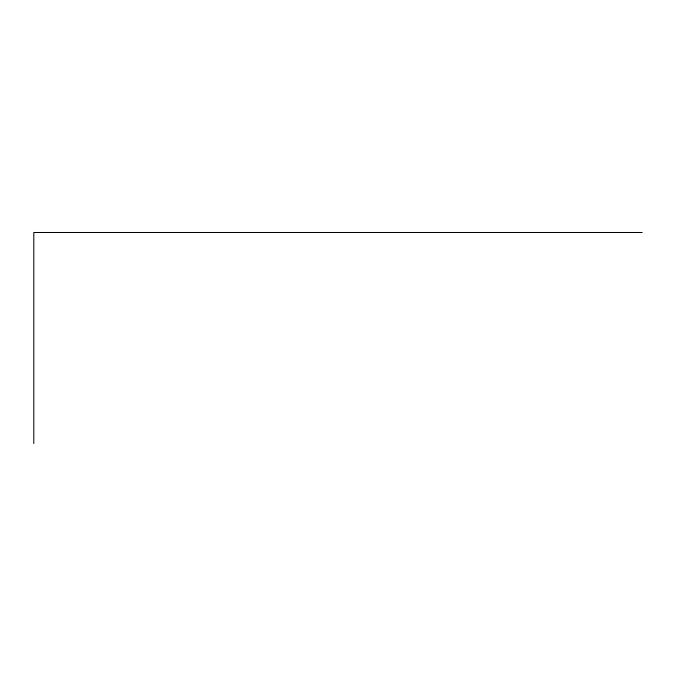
<?xml version="1.0" encoding="UTF-8"?>
<svg xmlns="http://www.w3.org/2000/svg" width="676" height="676" viewBox="0 0 676 676"><rect width="100%" height="100%" fill="white"/><g stroke="black" fill="none" stroke-linecap="round" stroke-linejoin="round"><path stroke-width="1.01" d="M642.2 232.493L33.8 232.493L33.8 443.507"/></g></svg>
